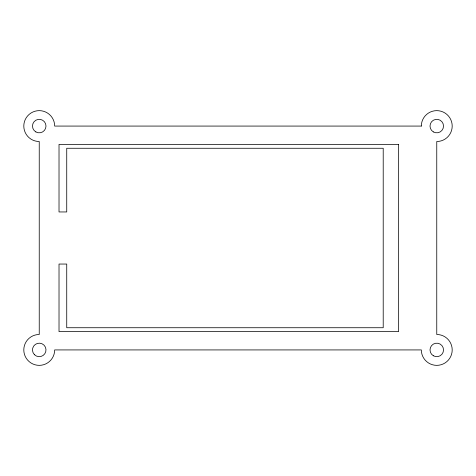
<?xml version="1.0" encoding="UTF-8"?>
<svg xmlns="http://www.w3.org/2000/svg" width="476" height="476" viewBox="0 0 476 476"><rect width="100%" height="100%" fill="white"/><g stroke="black" fill="none" stroke-linecap="round" stroke-linejoin="round"><path stroke-width="0.71" d="M421.325 126.075L54.675 126.075A15.44 15.44 0 0 0 39.24 110.64A15.44 15.44 0 0 0 23.8 126.075A15.44 15.44 0 0 0 39.24 141.515L39.24 334.485A15.44 15.44 0 0 0 23.8 349.925A15.44 15.44 0 0 0 39.24 365.36A15.44 15.44 0 0 0 54.675 349.925L421.325 349.925A15.44 15.44 0 0 0 436.76 365.36A15.44 15.44 0 0 0 452.2 349.925A15.44 15.44 0 0 0 436.76 334.485L436.76 141.515A15.44 15.44 0 0 0 452.2 126.075A15.44 15.44 0 0 0 436.76 110.64A15.44 15.44 0 0 0 421.325 126.075M398.65 144.406L59.018 144.406L59.018 211.951L66.735 211.951L66.735 148.268L383.21 148.268L383.21 327.732L66.735 327.732L66.735 264.049L59.018 264.049L59.018 331.593L398.65 331.593L398.65 144.406M34.462 354.697A6.753 6.753 0 0 0 45.761 351.675A6.753 6.753 0 0 0 37.491 343.398A6.753 6.753 0 0 0 34.462 354.697M433.386 355.774A6.753 6.753 0 0 0 443.519 349.925A6.753 6.753 0 0 0 433.386 344.077A6.753 6.753 0 0 0 433.386 355.774M433.386 131.923A6.753 6.753 0 0 0 443.519 126.075A6.753 6.753 0 0 0 433.386 120.226A6.753 6.753 0 0 0 433.386 131.923M35.861 131.923A6.753 6.753 0 0 0 45.993 126.075A6.753 6.753 0 0 0 35.861 120.226A6.753 6.753 0 0 0 35.861 131.923"/></g></svg>
